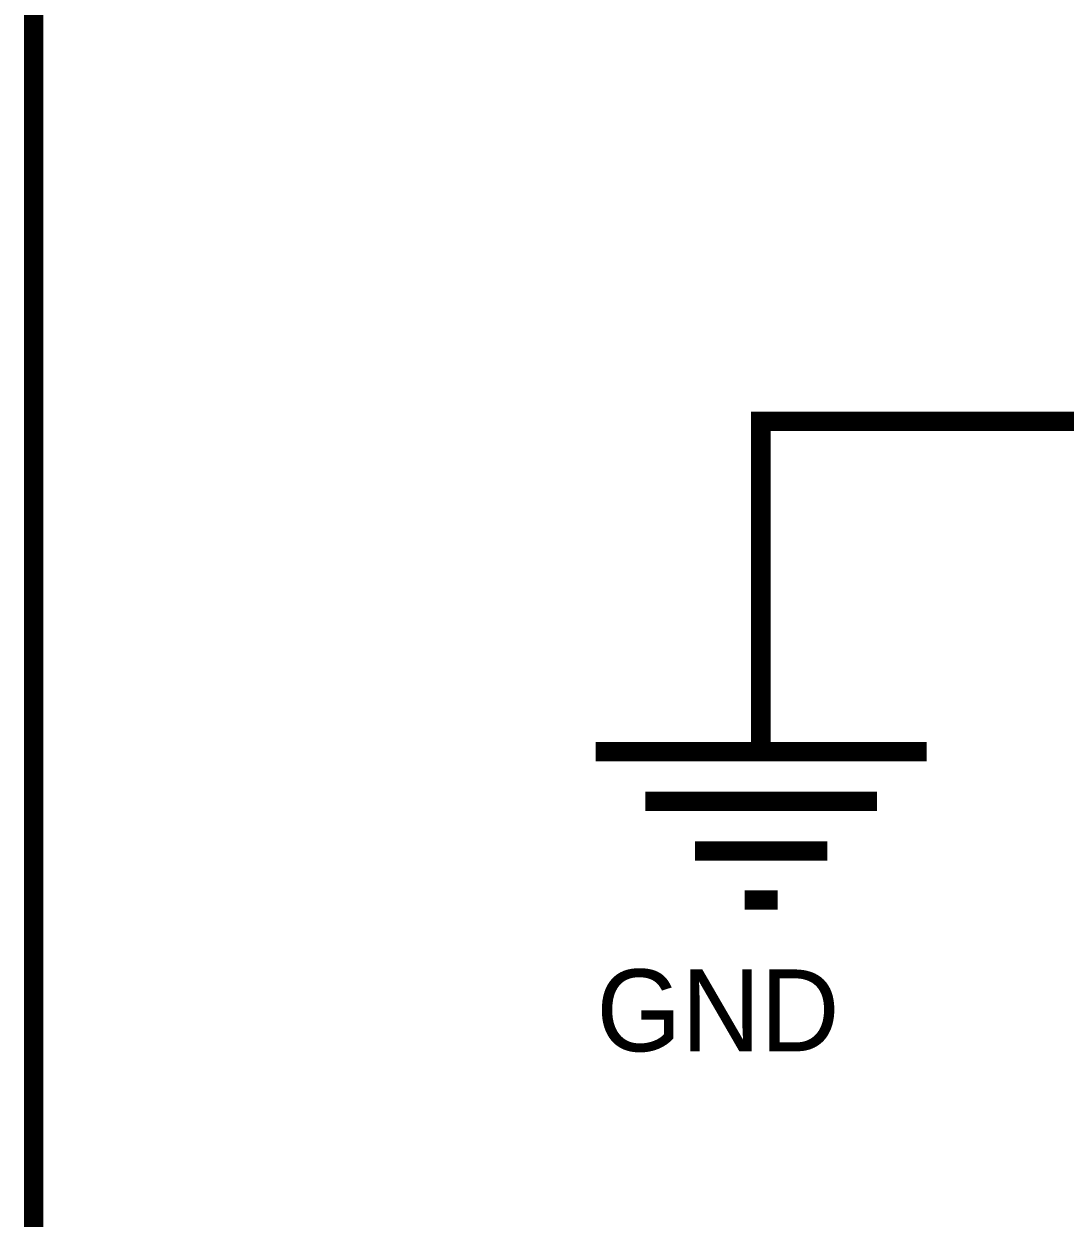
# Model space of a CAD drawing. Header units: inches. Extents: x 0 to 432, y 0 to 280.
# Drawn here: x 64.88 to 80.88, y 173.16 to 191.51 of the extents above; entities that cross this region are included whole.
import ezdxf

# ---------------------------------------------------------------- set-up
doc = ezdxf.new("R2010")
doc.units = ezdxf.units.IN
doc.layers.add('Sheet', color=255, linetype='Continuous')

msp = doc.modelspace()

# ---------------------------------------------------------------- linework, layer by layer
at = {"layer": 'Sheet'}
for points in [[(119.383, 91.434, 0.3, 0.3, 0), (65.026, 91.434, 0.3, 0.3, 0), (65.026, 208.27, 0.3, 0.3, 0)], [(78.75, 185.406, 0.3, 0.3, 0), (76.201, 185.406, 0.3, 0.3, 0), (76.201, 182.868, 0.3, 0.3, 0)], [(83.826, 185.406, 0.3, 0.3, 0), (78.75, 185.406, 0.3, 0.3, 0)], [(76.201, 182.868, 0.3, 0.3, 0), (76.201, 180.33, 0.3, 0.3, 0)], [(73.663, 180.33, 0.3, 0.3, 0), (78.75, 180.33, 0.3, 0.3, 0)], [(74.426, 179.566, 0.3, 0.3, 0), (77.986, 179.566, 0.3, 0.3, 0)], [(75.19, 178.803, 0.3, 0.3, 0), (77.223, 178.803, 0.3, 0.3, 0)], [(75.954, 178.05, 0.3, 0.3, 0), (76.459, 178.05, 0.3, 0.3, 0)]]:
    msp.add_lwpolyline(points, format="xyseb", dxfattribs=at)

# ---------------------------------------------------------------- texts
msp.add_text('GND', height=1.2577, dxfattribs=at).set_placement((73.674, 175.726))

doc.saveas('drawing.dxf')
